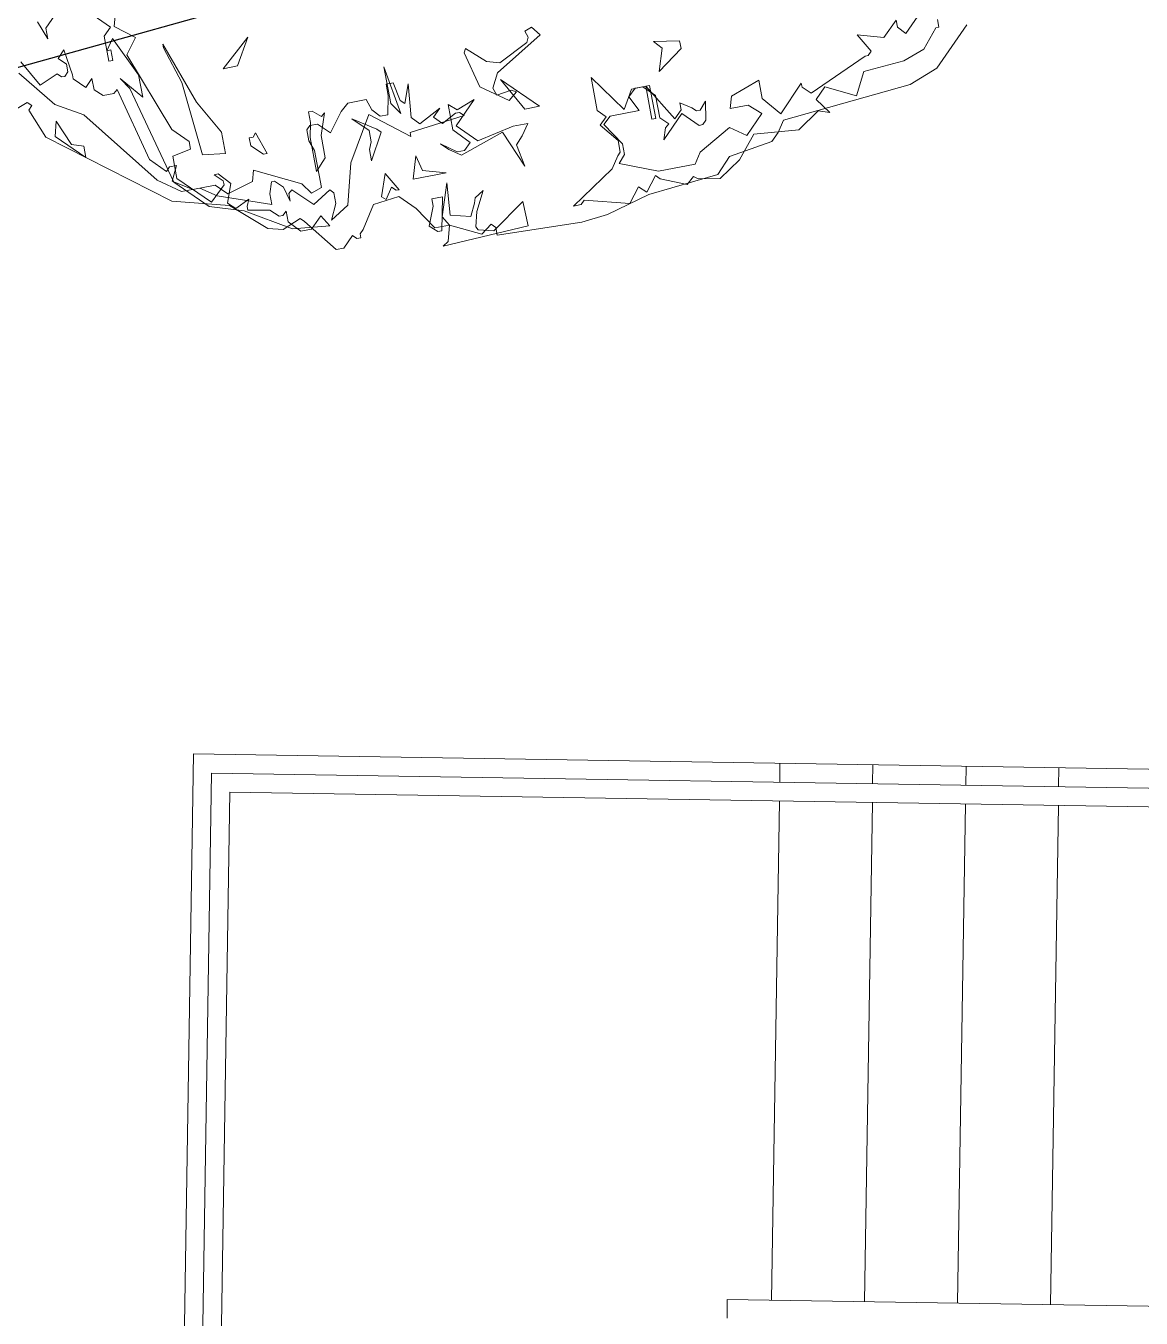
# Model space of a CAD drawing. Header units: millimetres. Extents: x 1418 to 1811, y 1796 to 1956.
# Drawn here: x 1484.96 to 1486.646, y 1830.248 to 1832.202 of the extents above; entities that cross this region are included whole.
import ezdxf

# ---------------------------------------------------------------- set-up
doc = ezdxf.new("R2010")
doc.units = ezdxf.units.MM
doc.layers.add('ARBRE', color=251, linetype='Continuous', lineweight=13)
doc.layers.add('LINHAFINA', color=7, linetype='Continuous', lineweight=15)
doc.layers.add('VEGETAIS', color=3, linetype='Continuous')

# ---------------------------------------------------------------- blocks, each defined once
blk = doc.blocks.new('WMF26', base_point=(0, 0.001))
at = {"color": 85}
for points in [[(7.323, -0.184), (7.359, -0.221), (7.462, -0.147), (7.745, -0.286), (7.883, -0.286), (8.022, -0.496), (8.159, -0.636), (8.407, -0.605), (8.545, -0.395), (8.581, -0.358), (8.581, -0.322), (8.618, -0.322), (8.654, -0.358), (8.756, -0.257), (8.829, -0.257), (9.069, -0.569), (9.105, -0.605), (9.28, -0.533), (9.419, -0.569), (9.732, -0.846), (10.255, -0.984), (11.302, -1.792), (11.412, -2.069), (11.376, -2.105), (11.412, -2.141), (11.514, -2.105)], [(2.644, -1.232), (2.994, -0.883), (3.269, -0.781), (4.492, -0.672), (4.565, -0.569), (4.638, -0.496), (5.053, -0.431), (5.191, -0.286), (5.86, -0.221), (6.275, -0.111), (6.522, -0.082), (7.323, -0.111), (7.323, -0.184), (7.323, -0.184)]]:
    blk.add_lwpolyline(points, dxfattribs=at)
at = {"color": 63}
for points in [[(7.745, -0.286), (7.796, -0.374), (7.696, -0.678), (7.721, -0.375), (7.533, -0.326), (7.475, -0.444), (7.462, -0.493), (7.374, -0.544), (7.47, -0.362), (7.506, -0.223), (7.488, -0.192), (7.348, -0.155), (7.03, -0.375), (7.022, -0.143), (7.84, -0.103), (7.784, -0.136), (7.745, -0.286), (7.745, -0.286)], [(6.5, -0.246), (6.573, -0.246), (6.152, -0.522), (6.078, -0.631), (6.049, -0.661), (6.049, -0.77), (6.188, -0.944), (6.116, -1.009), (6.188, -1.083), (6.188, -1.396), (5.94, -1.046), (5.838, -1.221), (5.701, -1.221), (5.489, -0.871), (5.417, -0.944), (5.417, -1.009), (5.315, -0.944), (5.278, -0.908), (5.242, -0.908), (5.176, -0.981), (5.206, -0.806), (5.242, -0.77), (5.278, -0.77), (5.417, -0.908), (5.627, -0.697), (5.59, -0.806), (5.554, -0.835), (5.627, -0.908), (5.627, -1.119), (5.729, -1.221), (5.802, -1.221), (5.874, -1.155), (5.802, -1.009), (6.078, -1.009), (6.152, -0.944), (6.013, -0.734), (6.013, -0.631), (6.078, -0.558), (5.729, -0.42), (5.38, -0.42), (5.315, -0.522), (5.002, -0.697), (4.856, -0.594), (4.681, -0.77), (4.791, -0.871), (4.965, -0.871), (4.929, -0.981), (4.652, -1.083), (4.652, -0.908), (4.507, -0.734), (4.266, -0.981), (4.266, -0.944), (4.194, -0.871), (3.633, -1.119), (3.604, -1.119), (3.568, -1.155), (3.67, -1.33), (3.43, -1.257), (3.284, -1.396), (3.284, -1.33), (3.219, -1.257), (2.869, -1.606)], [(2.905, -1.33), (2.905, -1.257), (2.934, -1.257), (3.081, -1.083), (3.284, -1.009), (3.67, -0.981), (3.779, -0.77), (4.056, -0.908), (4.158, -0.806), (4.056, -0.661), (4.158, -0.697), (4.369, -0.558), (4.791, -0.594), (4.965, -0.384), (5.176, -0.246), (5.38, -0.282), (5.417, -0.311), (5.489, -0.246), (5.729, -0.347), (5.766, -0.384), (5.874, -0.246), (5.94, -0.311), (6.049, -0.173), (6.464, -0.282), (6.5, -0.246), (6.5, -0.246)], [(8.752, -0.781), (8.782, -0.817), (8.956, -0.708), (9.131, -0.883), (9.167, -0.853), (9.167, -0.781), (9.203, -0.919), (9.277, -0.991), (9.306, -0.991), (9.342, -0.883), (9.342, -0.781), (9.83, -0.955), (9.974, -1.057), (10.15, -1.057), (10.353, -1.203), (10.913, -1.931), (11.161, -2.076), (11.438, -2.425)], [(11.401, -2.527), (11.263, -2.279), (11.088, -2.353), (11.052, -2.317), (11.023, -2.317), (10.986, -2.353), (10.986, -2.425), (11.052, -2.491), (10.986, -2.563), (10.95, -2.317), (10.95, -2.279), (10.848, -2.178), (10.776, -2.25), (10.776, -2.141), (10.703, -2.076), (10.601, -2.076), (10.564, -2.105), (10.389, -1.406), (10.252, -1.268), (10.216, -1.304), (10.15, -1.304), (10.216, -1.167), (10.04, -1.057), (9.83, -1.057), (9.728, -0.955), (9.48, -1.027), (9.451, -1.13), (9.029, -0.919), (8.956, -0.817), (8.855, -0.853), (8.855, -1.203), (8.891, -1.304), (8.891, -1.406), (8.855, -1.442), (8.782, -1.442), (8.679, -1.34), (8.542, -1.516), (8.469, -1.582), (8.294, -1.582), (8.258, -1.479), (8.192, -1.406), (8.12, -1.406), (8.083, -1.582), (8.083, -1.69), (8.017, -1.69), (7.981, -1.516), (7.945, -1.479), (7.879, -1.654), (7.909, -1.34), (7.843, -1.268), (7.632, -1.377), (7.705, -1.304), (7.632, -1.232), (7.494, -1.304), (7.458, -1.304), (7.421, -1.268), (7.945, -1.203), (7.945, -1.167), (8.294, -1.442), (8.542, -1.027), (8.643, -0.643), (8.819, -0.533), (8.752, -0.679), (8.752, -0.781), (8.752, -0.781)], [(7.293, -1.88), (7.122, -1.724), (7.002, -1.689), (6.719, -1.829), (6.697, -1.875), (6.718, -1.937), (6.65, -1.961), (6.582, -1.877), (7.039, -1.6), (7.108, -1.467), (7.084, -1.398), (6.943, -1.417), (6.897, -1.395), (6.98, -1.326), (7.228, -1.502), (7.31, -1.843), (7.293, -1.88), (7.293, -1.88)], [(5.311, -1.508), (5.551, -1.334), (5.485, -1.545), (5.551, -1.618), (5.311, -1.581), (5.311, -1.508), (5.311, -1.508)], [(9.555, -2.114), (9.272, -2.362), (9.417, -2.114), (9.555, -2.114), (9.555, -2.114)]]:
    blk.add_lwpolyline(points, dxfattribs=at)
at = {"color": 106}
for points in [[(7.934, -0.311), (7.861, -0.486), (7.861, -0.558), (7.759, -0.558), (7.825, -0.246), (7.861, -0.246), (7.934, -0.311), (7.934, -0.311)], [(9.607, -0.77), (9.92, -0.871), (10.204, -1.155), (10.444, -2.094), (10.517, -2.203), (10.342, -1.992), (10.342, -2.203), (10.517, -2.582), (10.59, -2.48), (10.553, -2.48), (10.553, -2.379), (10.59, -2.379), (10.59, -2.618), (10.517, -2.691), (10.655, -2.829)], [(10.939, -2.967), (11.114, -2.793), (11.114, -2.691), (11.179, -2.866)], [(10.415, -2.931), (10.481, -2.691), (10.306, -2.552), (10.415, -2.407), (10.132, -1.643), (9.993, -1.505), (9.993, -1.432), (10.168, -1.396), (10.168, -1.185), (9.891, -0.908), (9.746, -1.046), (9.746, -1.083), (9.819, -1.155), (9.783, -1.155), (9.68, -1.046), (9.746, -0.871), (9.68, -0.806), (9.542, -0.871), (9.571, -0.806), (9.571, -0.77), (9.368, -0.734), (9.295, -0.661), (9.259, -0.661), (9.221, -0.697), (9.221, -0.594), (9.12, -0.486), (9.018, -0.486), (8.909, -0.594), (8.844, -0.486), (9.192, -0.522), (9.607, -0.77), (9.607, -0.77)], [(7.512, -0.908), (7.621, -0.981), (7.686, -1.046), (7.548, -0.944), (7.476, -0.944), (7.41, -1.009), (7.548, -1.155), (7.548, -1.396), (7.476, -1.33), (7.3, -1.396), (7.512, -1.185), (7.337, -1.009), (6.988, -1.083), (6.85, -1.083), (6.922, -0.981), (6.988, -0.908), (6.951, -0.697), (7.097, -1.046), (7.512, -0.908), (7.512, -0.908)], [(8.246, -0.871), (8.145, -0.697), (8.174, -0.697), (8.21, -0.734), (8.283, -0.631), (8.32, -0.661), (8.246, -0.871), (8.246, -0.871)], [(7.934, -0.981), (7.898, -0.835), (7.686, -0.77), (7.999, -0.77), (7.934, -0.981), (7.934, -0.981)], [(5.701, -1.221), (5.664, -1.221), (5.664, -0.908), (5.701, -0.908), (5.701, -1.221), (5.701, -1.221)], [(8.32, -1.185), (8.32, -1.293), (8.458, -1.432), (8.246, -1.293), (8.21, -1.257), (8.349, -1.009), (8.349, -1.119), (8.32, -1.185), (8.32, -1.185)], [(8.844, -1.469), (8.844, -1.57), (8.808, -1.57), (8.734, -1.505), (8.698, -1.534), (8.77, -1.33), (8.77, -1.119), (8.873, -1.009), (8.873, -1.33), (8.844, -1.469), (8.844, -1.469)], [(7.025, -1.534), (6.712, -1.221), (6.85, -1.221), (7.025, -1.534), (7.025, -1.534)], [(9.433, -1.358), (9.433, -1.432), (9.397, -1.432), (9.368, -1.469), (9.295, -1.257), (9.331, -1.257), (9.433, -1.358), (9.433, -1.358)], [(8.073, -1.853), (7.999, -1.396), (8.073, -1.505), (8.073, -1.853), (8.073, -1.853)], [(9.956, -2.057), (10.066, -2.407), (10.066, -2.444), (9.855, -1.853), (9.68, -1.534), (9.68, -1.33), (9.891, -1.358), (9.956, -2.057), (9.956, -2.057)], [(11.179, -1.92), (11.078, -1.68), (10.968, -1.643), (10.968, -1.534), (11.216, -1.781), (11.179, -1.92), (11.179, -1.92)]]:
    blk.add_lwpolyline(points, dxfattribs=at)
blk = doc.blocks.new('T2_02')
at = {"xscale": 0.3499999999999943, "yscale": 0.3499999999999943, "zscale": 0.3499999999999943}
blk.add_blockref('WMF26', (-2.2399, 1.997), dxfattribs=at)

msp = doc.modelspace()

# ---------------------------------------------------------------- linework, layer by layer
at = {"layer": 'LINHAFINA'}
for p, q in [((1485.186, 1829.3897), (1485.2132, 1831.1013)), ((1485.2132, 1831.1013), (1487.9286, 1831.0581)), ((1486.1002, 1831.0872), (1486.0997, 1831.0582)), ((1485.2406, 1831.0719), (1485.2142, 1829.4155)), ((1488.0105, 1831.0278), (1485.2406, 1831.0719)), ((1486.2408, 1831.085), (1486.2403, 1831.056)), ((1486.3815, 1831.0827), (1486.381, 1831.0537)), ((1486.5221, 1831.0805), (1486.5216, 1831.0515)), ((1485.2682, 1831.0433), (1485.2428, 1829.4432)), ((1488.01, 1830.9997), (1485.2682, 1831.0433)), ((1486.0992, 1831.0301), (1486.0872, 1830.275)), ((1486.2399, 1831.0278), (1486.2279, 1830.2727)), ((1486.3805, 1831.0256), (1486.3685, 1830.2705)), ((1486.5212, 1831.0234), (1486.5092, 1830.2682)), ((1486.0201, 1830.2479), (1486.0205, 1830.276)), ((1487.9668, 1830.245), (1486.0205, 1830.276))]:
    msp.add_line(p, q, dxfattribs=at)
at = {"layer": 'VEGETAIS'}
msp.add_spline([(1490.1973, 1833.7408), (1478.791, 1832.9368), (1481.1156, 1835.4594), (1485.0351, 1834.0388), (1489.1502, 1835.5998), (1490.1973, 1833.7408)], degree=3, dxfattribs=at)

# ---------------------------------------------------------------- block references
at = {"layer": 'ARBRE', "xscale": 0.4621142716754233, "yscale": 0.4621142716754233, "zscale": 0.4621142716754233, "rotation": 190.6551472559353}
msp.add_blockref('T2_02', (1485.652, 1832.8026), dxfattribs=at)

doc.saveas('drawing.dxf')
